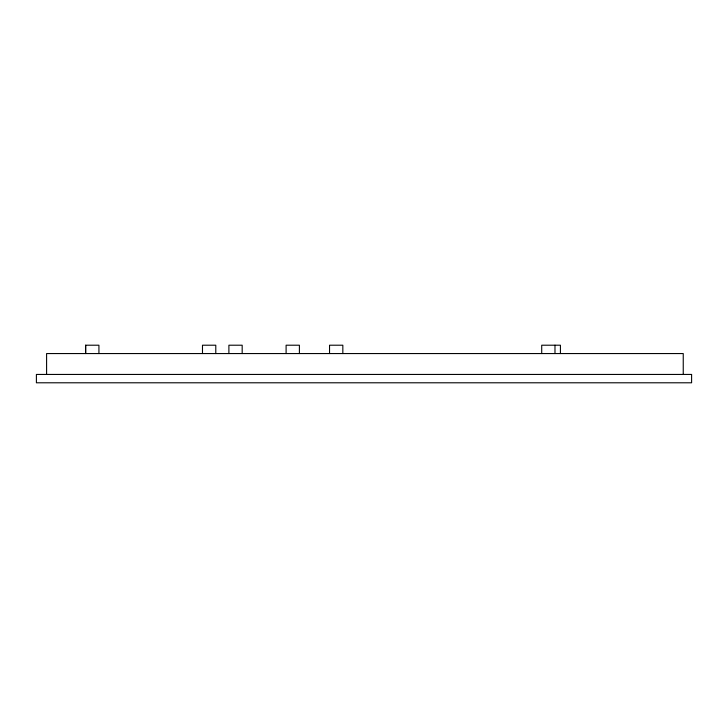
<?xml version="1.0" encoding="UTF-8"?>
<svg xmlns="http://www.w3.org/2000/svg" width="728" height="728" viewBox="0 0 728 728"><rect width="100%" height="100%" fill="white"/><g stroke="black" fill="none" stroke-linecap="round" stroke-linejoin="round"><path stroke-width="1.09" d="M85.64 345.209L85.64 353.562L85.631 345.209L98.926 345.209L98.926 353.562M683.246 374.438L683.246 353.562L46.592 353.562L46.592 374.438M560.423 353.562L560.423 345.209L541.714 345.209L541.714 353.562M554.982 345.209L554.982 353.562M342.833 353.562L342.833 345.209L329.538 345.209L329.538 353.562M299.399 353.562L299.399 345.209L286.104 345.209L286.104 353.562M242.178 353.562L242.178 345.209L228.892 345.209L228.892 353.562M215.788 353.562L215.788 345.209L202.484 345.209L202.484 353.562M691.6 374.438L36.4 374.438L36.4 382.791L691.6 382.791L691.6 374.438"/></g></svg>
